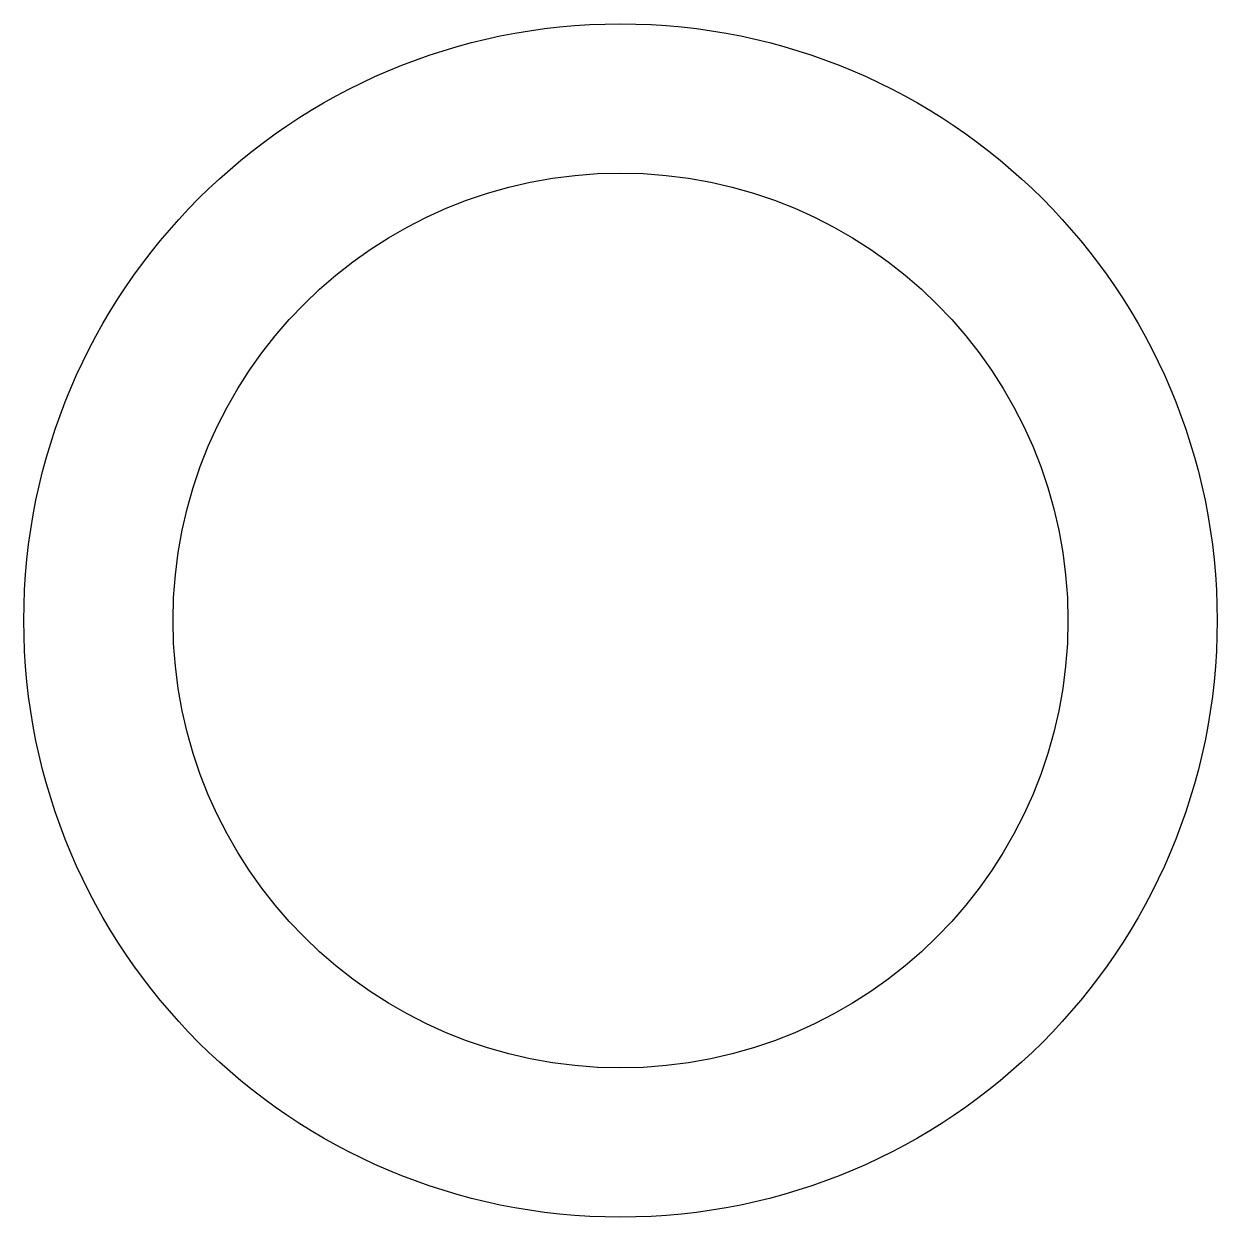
# Model space of a CAD drawing. Extents: x 9 to 11, y 4.75 to 6.75.
import ezdxf

# ---------------------------------------------------------------- set-up
doc = ezdxf.new("R2010")
doc.units = 0

msp = doc.modelspace()

# ---------------------------------------------------------------- linework, layer by layer
for radius in [1, 0.75]:
    msp.add_circle((10, 5.75), radius)

doc.saveas('drawing.dxf')
